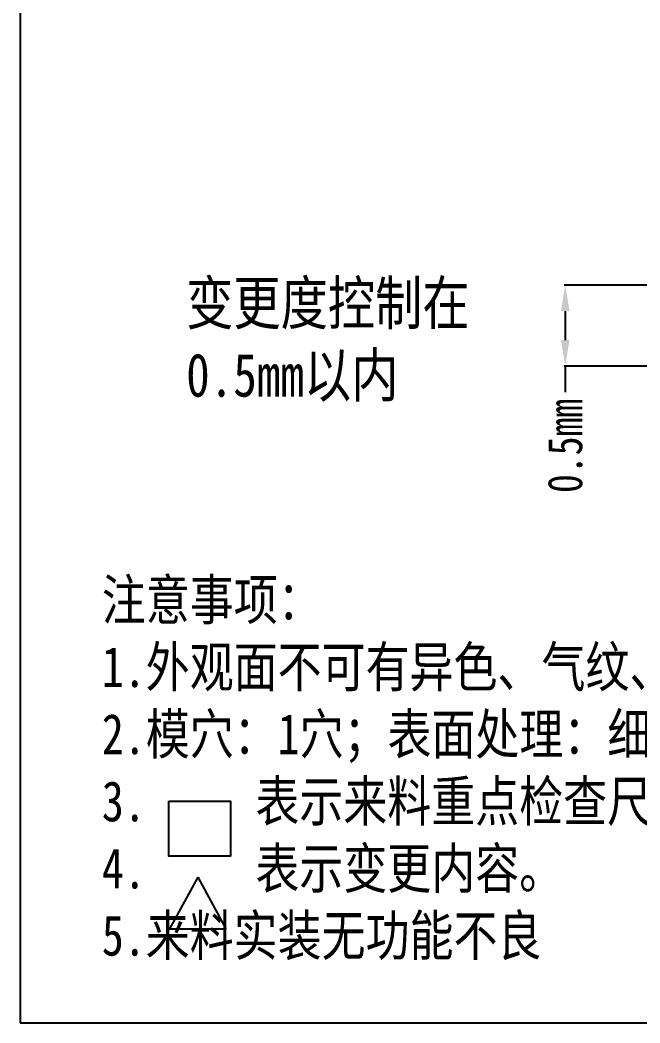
# Model space of a CAD drawing. Header units: inches. Extents: x 1246 to 1707, y -383 to -57.
# Drawn here: x 1246 to 1317.6, y -383.2 to -267.3 of the extents above; entities that cross this region are included whole.
import ezdxf

# ---------------------------------------------------------------- set-up
doc = ezdxf.new("R2010")
doc.units = ezdxf.units.IN
doc.header["$LTSCALE"] = 10
doc.header["$MEASUREMENT"] = 0
doc.header["$PDMODE"] = 3
doc.header["$PDSIZE"] = 0.3125
doc.layers.get('0').update_dxf_attribs({"linetype": 'CONTINUOUS'})
doc.layers.get('Defpoints').update_dxf_attribs({"linetype": 'CONTINUOUS'})
doc.styles.get("Standard").update_dxf_attribs({"font": 'txt', "width": 0.8})
doc.dimstyles.get("Standard").update_dxf_attribs({"dimtxt": 4, "dimasz": 3, "dimexe": 0.125, "dimexo": 0.0625, "dimgap": 0.09, "dimtad": 0, "dimzin": 4, "dimdsep": 46, "dimtxsty": 'Standard', "dimcen": 0.09, "dimclrd": 4, "dimclre": 4, "dimclrt": 1, "dimadec": 0, "dimazin": 0, "dimtp": 0.01, "dimtm": 0.01, "dimtfac": 1, "dimtofl": 0, "dimtmove": 0, "dimatfit": 3, "dimfxl": 1, "dimtolj": 1, "dimtzin": 4, "dimarcsym": 0})

# ---------------------------------------------------------------- blocks, each defined once
blk = doc.blocks.new('*D26')
at = {"color": 4, "lineweight": -2}
for p, q in [((1319.57, -297.89), (1308.88, -297.89)), ((1309, -300.89), (1309, -304.25)), ((1319.57, -307.25), (1308.88, -307.25)), ((1309, -307.25), (1309, -310.25))]:
    blk.add_line(p, q, dxfattribs=at)
at = {"color": 4}
for points in [[(1309.5, -300.89), (1308.5, -300.89), (1309, -297.89)], [(1308.5, -304.25), (1309.5, -304.25), (1309, -307.25)]]:
    blk.add_solid(points, dxfattribs=at)
at = {"layer": 'Defpoints', "color": 0}
for p in [(1319.63, -297.89), (1309, -307.25), (1319.63, -307.25)]:
    blk.add_point(p, dxfattribs=at)
at = {"color": 2, "insert": (1309, -316.48), "char_height": 4, "attachment_point": 5, "rotation": 90}
blk.add_mtext('\\A1;0.5mm', dxfattribs=at)

msp = doc.modelspace()

# ---------------------------------------------------------------- linework, layer by layer
for p, q in [((1266.552, -366.325), (1263.299, -372.304)), ((1266.552, -366.325), (1269.805, -372.304)), ((1263.299, -372.304), (1269.805, -372.304))]:
    msp.add_line(p, q)
for points in [[(1246.028, -383.164), (1706.844, -383.164), (1706.844, -57.335), (1246.028, -57.335)], [(1263.226, -357.537), (1270.354, -357.537), (1270.354, -363.895), (1263.226, -363.895)]]:
    msp.add_lwpolyline(points, close=True)

# ---------------------------------------------------------------- texts
at = {"attachment_point": 1}
for s, insert, char_height, width in [('{\\fSimSun|b0|i0|c134|p2;变更度控制在}0.5mm{\\fSimSun|b0|i0|c134|p2;以内}', (1265.216, -297.458), 5, 39.27849), ('{\\fSimSun|b0|i0|c134|p2;注意事项：}\\P1.{\\fSimSun|b0|i0|c134|p2;外观面不可有异色、气纹、刮伤、油污、毛边、缩水、顶白。\\P2.模穴：1穴；表面处理：细咬花\\P}3.{\\fSimSun|b0|i0|c134|p2;     表示来料重点检查尺寸。\\P4.     表示变更内容。\\P5.来料实装无功能不良}', (1255.477, -331.93), 4.6547, 153.63361)]:
    msp.add_mtext(s, dxfattribs=dict(at, insert=insert, char_height=char_height, width=width))

# ---------------------------------------------------------------- dimensions: what is measured, and where the dimension line sits
dim = msp.add_linear_dim(base=(1309.001, -307.252), p1=(1319.631, -297.886), p2=(1319.631, -307.252), angle=90, text='0.5mm', dimstyle='Standard', override={"dimclrt": 2})
dim.commit()
dim.dimension.update_dxf_attribs({"geometry": '*D26', "text_midpoint": (1309.001, -316.476)})

doc.saveas('drawing.dxf')
